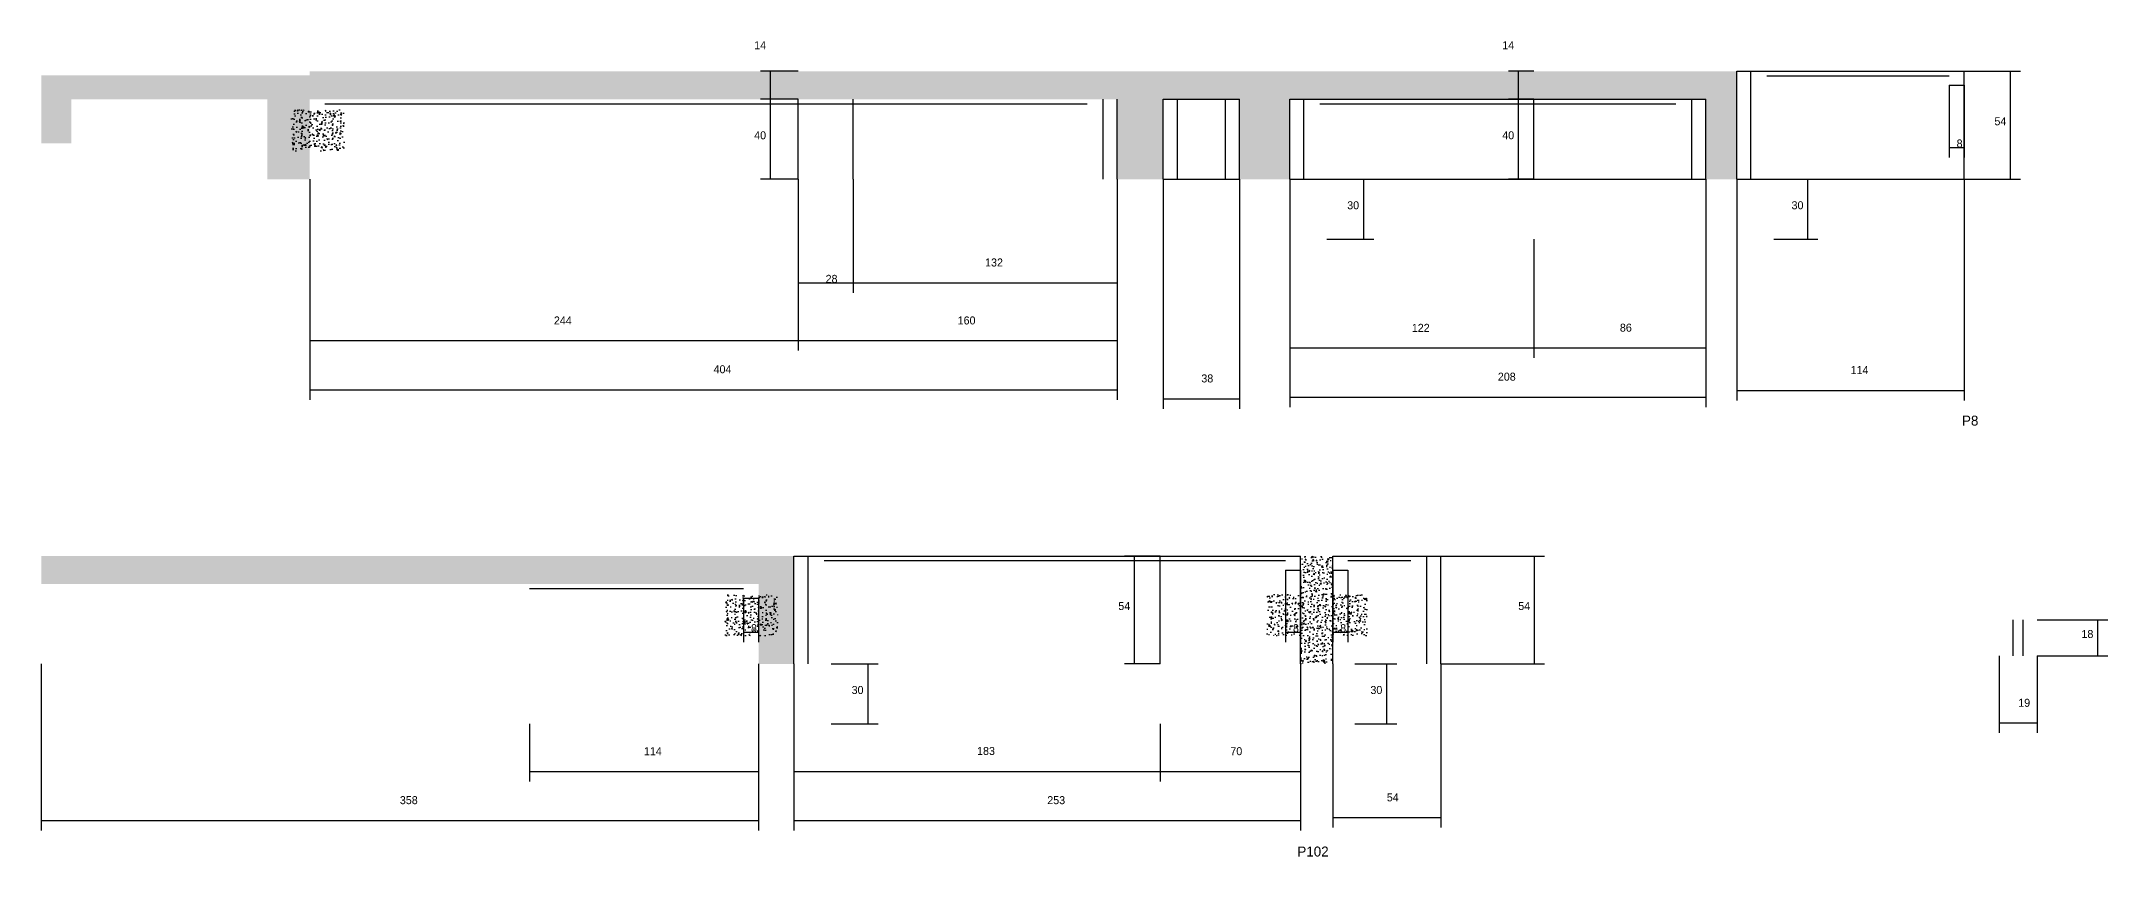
# Model space of a CAD drawing. Header units: metres. Extents: x 132420 to 134174, y 26564 to 27051.
# Drawn here: x 132420 to 133453, y 26637 to 27044 of the extents above; entities that cross this region are included whole.
import ezdxf

# ---------------------------------------------------------------- set-up
doc = ezdxf.new("R2010")
doc.units = ezdxf.units.M
for name, color, linetype in [('COTA', 241, 'Continuous'), ('NOMENCLATURA', 7, 'Continuous'), ('Painéis', 200, 'Continuous'), ('SARR_2.2x7', 40, 'Continuous')]:
    doc.layers.add(name, color=color, linetype=linetype)

msp = doc.modelspace()

# ---------------------------------------------------------------- hatches: boundary and pattern name
at = {"layer": 'COTA'}
h = msp.add_hatch(dxfattribs=at)
h.set_pattern_fill('AR-CONC', scale=0.03)
h.paths.add_polyline_path([(132958.1, 26975.3), (132981.2, 26975.3), (132981.2, 27015.3), (133019.2, 27015.3), (133019.2, 26975.3), (133044.4, 26975.3), (133044.4, 27015.3), (133252.4, 27015.3), (133252.4, 26975.3), (133267.9, 26975.3), (133267.9, 27029.3), (132554.6, 27029.3), (132554.6, 27027.3), (132420.4, 27027.3), (132420.4, 26993.3), (132435.4, 26993.3), (132435.4, 27015.3), (132533.4, 27015.3), (132533.4, 26975.3), (132554.6, 26975.3), (132554.6, 27015.3), (132958.1, 27015.3)])
h = msp.add_hatch(dxfattribs=at)
h.set_pattern_fill('AR-CONC', scale=0.03)
h.paths.add_polyline_path([(132545.5, 26989.5), (132545.5, 27010.1), (132545.5, 27010.1), (132571.9, 27010.1), (132571.9, 27010.1), (132571.9, 26989.5), (132571.9, 26989.5), (132545.5, 26989.5)])
h = msp.add_hatch(dxfattribs=at)
h.set_pattern_fill('AR-CONC', scale=0.03)
h.paths.add_polyline_path([(132796.6, 26786.9), (132420.4, 26786.9), (132420.4, 26772.9), (132778.9, 26772.9), (132778.9, 26732.9), (132796.6, 26732.9)])
h = msp.add_hatch(dxfattribs=at)
h.set_pattern_fill('AR-CONC', scale=0.03)
h.paths.add_polyline_path([(133065.9, 26786.9), (133049.8, 26786.9), (133049.8, 26732.9), (133065.9, 26732.9)])
h = msp.add_hatch(dxfattribs=at)
h.set_pattern_fill('AR-CONC', scale=0.03)
h.paths.add_polyline_path([(132762.2, 26747.1), (132788.6, 26747.1), (132788.6, 26747.1), (132788.6, 26767.7), (132788.6, 26767.7), (132762.2, 26767.7), (132762.2, 26767.7), (132762.2, 26747.1)])
h = msp.add_hatch(dxfattribs=at)
h.set_pattern_fill('AR-CONC', scale=0.03)
h.paths.add_polyline_path([(133033.1, 26747.1), (133059.5, 26747.1), (133059.5, 26747.1), (133059.5, 26767.7), (133059.5, 26767.7), (133033.1, 26767.7), (133033.1, 26767.7), (133033.1, 26747.1)])
h = msp.add_hatch(dxfattribs=at)
h.set_pattern_fill('AR-CONC', scale=0.03)
h.paths.add_polyline_path([(133056.7, 26747.1), (133083.1, 26747.1), (133083.1, 26747.1), (133083.1, 26767.7), (133083.1, 26767.7), (133056.7, 26767.7), (133056.7, 26767.7), (133056.7, 26747.1)])

# ---------------------------------------------------------------- linework, layer by layer
for p, q in [((132798.6, 27029.3), (132779.8, 27029.3)), ((132784.8, 27015.3), (132784.8, 27029.3)), ((133166.4, 27029.3), (133153.7, 27029.3)), ((133158.7, 27015.3), (133158.7, 27029.3)), ((133381.4, 27029.3), (133409.7, 27029.3)), ((133404.7, 26975.3), (133404.7, 27029.3)), ((133373.9, 27022.3), (133373.9, 26986.2)), ((133381.4, 27022.3), (133381.4, 26986.2)), ((132798.6, 27015.3), (132779.8, 27015.3)), ((132798.6, 27015.3), (132779.8, 27015.3)), ((132784.8, 26975.3), (132784.8, 27015.3)), ((133166.4, 27015.3), (133153.7, 27015.3)), ((133166.4, 27015.3), (133153.7, 27015.3)), ((133158.7, 26975.3), (133158.7, 27015.3)), ((133373.9, 26991.2), (133381.4, 26991.2)), ((132554.6, 26975.3), (132554.6, 26889.6)), ((132554.6, 26975.3), (132554.6, 26865)), ((132798.6, 26975.3), (132779.8, 26975.3)), ((132798.6, 26975.3), (132798.6, 26918.5)), ((132826.1, 26975.3), (132826.1, 26918.5)), ((132826.1, 26975.3), (132826.1, 26918.5)), ((132958.1, 26975.3), (132958.1, 26889.6)), ((132958.1, 26975.3), (132958.1, 26865)), ((132958.1, 26975.3), (132958.1, 26918.5)), ((132981.2, 26975.3), (132981.2, 26860.5)), ((133019.2, 26975.3), (133019.2, 26860.5)), ((133044.4, 26975.3), (133044.4, 26886)), ((133044.4, 26975.3), (133044.4, 26861.4)), ((133062.9, 26975.3), (133086.4, 26975.3)), ((133081.4, 26945.3), (133081.4, 26975.3)), ((133166.4, 26975.3), (133153.7, 26975.3)), ((133252.4, 26975.3), (133252.4, 26886)), ((133252.4, 26975.3), (133252.4, 26861.4)), ((133267.9, 26975.3), (133267.9, 26864.7)), ((133286.4, 26975.3), (133308.4, 26975.3)), ((133303.4, 26945.3), (133303.4, 26975.3)), ((133381.4, 26975.3), (133381.4, 26864.7)), ((133381.4, 26975.3), (133409.7, 26975.3)), ((132798.6, 26945.3), (132798.6, 26889.6)), ((132798.6, 26945.3), (132798.6, 26889.6)), ((133062.9, 26945.3), (133086.4, 26945.3)), ((133166.4, 26945.3), (133166.4, 26886)), ((133166.4, 26945.3), (133166.4, 26886)), ((133286.4, 26945.3), (133308.4, 26945.3)), ((132798.6, 26923.5), (132826.1, 26923.5)), ((132826.1, 26923.5), (132958.1, 26923.5)), ((132554.6, 26894.6), (132798.6, 26894.6)), ((132798.6, 26894.6), (132958.1, 26894.6)), ((133044.4, 26891), (133166.4, 26891)), ((133166.4, 26891), (133252.4, 26891)), ((132554.6, 26870), (132958.1, 26870)), ((132981.2, 26865.5), (133019.2, 26865.5)), ((133044.4, 26866.4), (133252.4, 26866.4)), ((133267.9, 26869.7), (133381.4, 26869.7)), ((132979.6, 26786.9), (132961.8, 26786.9)), ((132966.8, 26732.9), (132966.8, 26786.9)), ((133119.9, 26786.9), (133171.7, 26786.9)), ((133166.7, 26732.9), (133166.7, 26786.9)), ((133042.3, 26779.9), (133042.3, 26743.8)), ((133049.8, 26779.9), (133049.8, 26743.8)), ((133065.9, 26779.9), (133065.9, 26743.8)), ((133073.4, 26779.9), (133073.4, 26743.8)), ((132771.4, 26765.9), (132771.4, 26743.8)), ((132778.9, 26765.9), (132778.9, 26743.8)), ((133418, 26754.9), (133453.2, 26754.9)), ((133448.2, 26736.9), (133448.2, 26754.9)), ((132771.4, 26748.8), (132778.9, 26748.8)), ((133042.3, 26748.8), (133049.8, 26748.8)), ((133065.9, 26748.8), (133073.4, 26748.8)), ((132420.4, 26732.9), (132420.4, 26649.6)), ((132778.9, 26732.9), (132778.9, 26674.2)), ((132778.9, 26732.9), (132778.9, 26649.6)), ((132796.6, 26732.9), (132796.6, 26674.2)), ((132796.6, 26732.9), (132796.6, 26649.6)), ((132815.1, 26732.9), (132838.6, 26732.9)), ((132833.6, 26702.9), (132833.6, 26732.9)), ((132979.6, 26732.9), (132961.8, 26732.9)), ((133049.8, 26732.9), (133049.8, 26674.2)), ((133049.8, 26732.9), (133049.8, 26649.6)), ((133065.9, 26732.9), (133065.9, 26651.1)), ((133076.9, 26732.9), (133097.9, 26732.9)), ((133092.9, 26702.9), (133092.9, 26732.9)), ((133119.9, 26732.9), (133119.9, 26651.1)), ((133119.9, 26732.9), (133171.7, 26732.9)), ((133399, 26736.9), (133399, 26698.5)), ((133418, 26736.9), (133418, 26698.5)), ((133418, 26736.9), (133453.2, 26736.9)), ((132664.4, 26702.9), (132664.4, 26674.2)), ((132815.1, 26702.9), (132838.6, 26702.9)), ((132979.6, 26702.9), (132979.6, 26674.2)), ((132979.6, 26702.9), (132979.6, 26674.2)), ((133076.9, 26702.9), (133097.9, 26702.9)), ((133399, 26703.5), (133418, 26703.5)), ((132664.4, 26679.2), (132778.9, 26679.2)), ((132796.6, 26679.2), (132979.6, 26679.2)), ((132979.6, 26679.2), (133049.8, 26679.2)), ((132420.4, 26654.6), (132778.9, 26654.6)), ((132796.6, 26654.6), (133049.8, 26654.6)), ((133065.9, 26656.1), (133119.9, 26656.1))]:
    msp.add_line(p, q, dxfattribs=at)
at = {"layer": 'Painéis'}
for p, q in [((133267.9, 27029.3), (133381.4, 27029.3)), ((133267.9, 26975.3), (133267.9, 27029.3)), ((133381.4, 26975.3), (133381.4, 27029.3)), ((132798.6, 26975.3), (132798.6, 27015.3)), ((132826.1, 26975.3), (132826.1, 27015.3)), ((132958.1, 26975.3), (132958.1, 27015.3)), ((132981.2, 27015.3), (133019.2, 27015.3)), ((132981.2, 26975.3), (132981.2, 27015.3)), ((133019.2, 26975.3), (133019.2, 27015.3)), ((133044.4, 27015.3), (133252.4, 27015.3)), ((133044.4, 26975.3), (133044.4, 27015.3)), ((133166.4, 26975.3), (133166.4, 27015.3)), ((133252.4, 26975.3), (133252.4, 27015.3)), ((132981.2, 26975.3), (133019.2, 26975.3)), ((133044.4, 26975.3), (133252.4, 26975.3)), ((133267.9, 26975.3), (133381.4, 26975.3)), ((132796.6, 26786.9), (133049.8, 26786.9)), ((132796.6, 26732.9), (132796.6, 26786.9)), ((132979.6, 26732.9), (132979.6, 26786.9)), ((133049.8, 26732.9), (133049.8, 26786.9)), ((133065.9, 26786.9), (133119.9, 26786.9)), ((133065.9, 26732.9), (133065.9, 26786.9)), ((133119.9, 26732.9), (133119.9, 26786.9))]:
    msp.add_line(p, q, dxfattribs=at)
at = {"layer": 'SARR_2.2x7'}
for p, q in [((133274.9, 26975.3), (133274.9, 27029.3)), ((133282.9, 27027.1), (133373.9, 27027.1)), ((133373.9, 27022.3), (133381.4, 27022.3)), ((132562.1, 27013.1), (132798.6, 27013.1)), ((132798.6, 27013.1), (132943.1, 27013.1)), ((132951.1, 26975.3), (132951.1, 27015.3)), ((132988.2, 26975.3), (132988.2, 27015.3)), ((133012.2, 26975.3), (133012.2, 27015.3)), ((133051.4, 26975.3), (133051.4, 27015.3)), ((133059.4, 27013.1), (133166.4, 27013.1)), ((133166.4, 27013.1), (133237.4, 27013.1)), ((133245.4, 26975.3), (133245.4, 27015.3)), ((132803.6, 26732.9), (132803.6, 26786.9)), ((132811.6, 26784.7), (132979.6, 26784.7)), ((132979.6, 26784.7), (133042.3, 26784.7)), ((133073.4, 26784.7), (133104.9, 26784.7)), ((133112.9, 26732.9), (133112.9, 26786.9)), ((132664.4, 26770.7), (132771.4, 26770.7)), ((133042.3, 26779.9), (133049.8, 26779.9)), ((133065.9, 26779.9), (133073.4, 26779.9)), ((132771.4, 26765.9), (132778.9, 26765.9)), ((133406, 26736.9), (133406, 26754.9)), ((133411, 26736.9), (133411, 26754.9))]:
    msp.add_line(p, q, dxfattribs=at)

# ---------------------------------------------------------------- texts
at = {"layer": 'COTA'}
for s, p in [('14', (132776.7, 27040.3)), ('14', (133150.6, 27040.3)), ('40', (132776.7, 26995.3)), ('40', (133150.6, 26995.3)), ('54', (133396.6, 27002.3)), ('8', (133377.7, 26991.2)), ('30', (133073.1, 26960.3)), ('30', (133295.2, 26960.3)), ('132', (132892.1, 26931.7)), ('28', (132812.4, 26923.5)), ('244', (132676.6, 26902.7)), ('160', (132878.4, 26902.7)), ('122', (133105.4, 26899)), ('86', (133209.4, 26899.1)), ('404', (132756.4, 26878.3)), ('38', (133000.2, 26873.7)), ('208', (133148.4, 26874.6)), ('114', (133324.7, 26877.9)), ('54', (132958.7, 26759.9)), ('54', (133158.6, 26759.9)), ('8', (132775.1, 26748.8)), ('8', (133046, 26748.8)), ('8', (133069.6, 26748.8)), ('18', (133440.1, 26745.9)), ('30', (132825.4, 26717.9)), ('30', (133084.7, 26717.9)), ('19', (133408.5, 26711.5)), ('114', (132721.6, 26687.3)), ('183', (132888.1, 26687.4)), ('70', (133014.7, 26687.3)), ('54', (133092.9, 26664.2)), ('358', (132599.6, 26662.8)), ('253', (132923.2, 26662.8))]:
    msp.add_text(s, height=4, dxfattribs=at).set_placement(p)
at = {"layer": 'NOMENCLATURA'}
for s, p in [('P8', (133380.4, 26852.1)), ('P102', (133048.2, 26636.6))]:
    msp.add_text(s, height=5, dxfattribs=at).set_placement(p)

doc.saveas('drawing.dxf')
